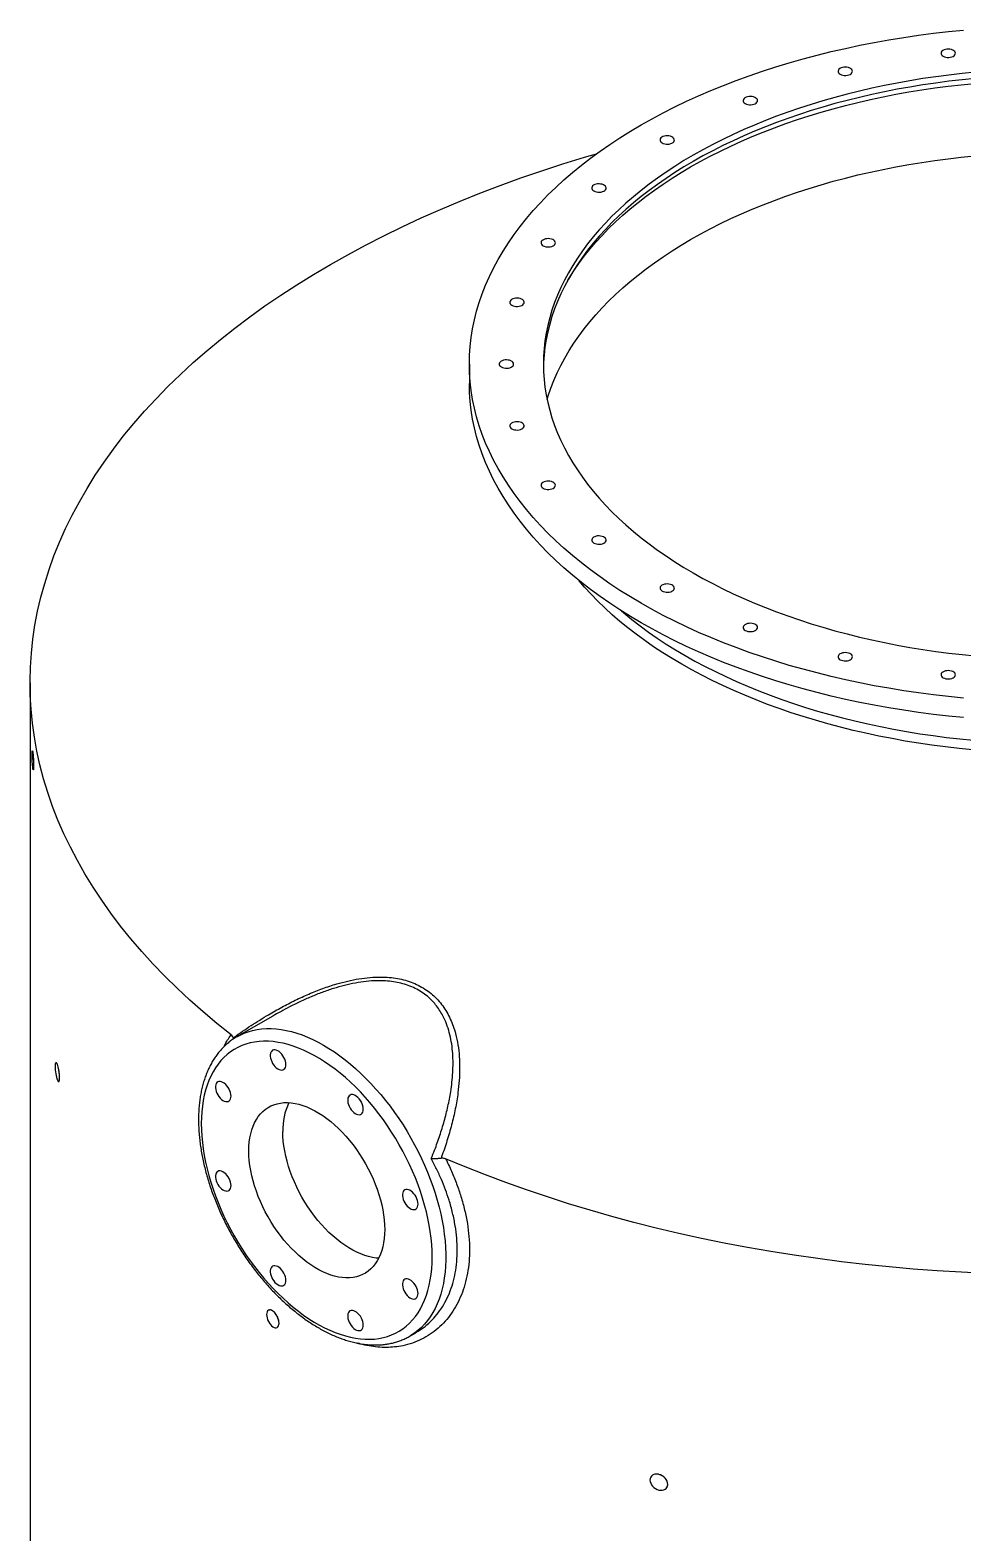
# Model space of a CAD drawing. Header units: millimetres. Extents: x 0 to 594, y 0 to 420.
# Drawn here: x 480.1 to 512.4, y 315.3 to 367.5 of the extents above; entities that cross this region are included whole.
import ezdxf

# ---------------------------------------------------------------- set-up
doc = ezdxf.new("R2010")
doc.units = ezdxf.units.MM

msp = doc.modelspace()

# ---------------------------------------------------------------- linework, layer by layer
at = {"color": 7, "linetype": 'Continuous', "lineweight": 25}
for p, q in [((495.3134, 355.8793), (495.3134, 355.1988)), ((480.0634, 344.8106), (480.0634, 273.5447)), ((480.1458, 342.4563), (480.1452, 342.4563)), ((480.1735, 341.7903), (480.1741, 341.7903)), ((488.4864, 333.2467), (487.2501, 332.533)), ((487.1093, 332.4891), (487.1117, 332.4459)), ((487.2501, 332.533), (487.2621, 332.5399)), ((480.9665, 331.6317), (480.966, 331.6317)), ((481.0558, 330.9711), (481.0563, 330.9711)), ((488.3432, 323.0369), (488.3426, 323.0366)), ((488.6354, 322.4376), (488.6359, 322.4379)), ((493.2496, 322.1404), (493.4477, 322.2548)), ((493.2538, 322.1429), (493.2496, 322.1404)), ((493.4451, 322.2595), (493.4594, 322.2676)), ((501.6179, 317.2627), (501.6175, 317.2621)), ((502.1569, 316.8703), (502.1573, 316.8709))]:
    msp.add_line(p, q, dxfattribs=at)
at = {"color": 7, "linetype": 'Continuous', "lineweight": 25, "flags": 128}
for points in [[(512.4659, 344.2856), (511.9413, 344.3376), (511.4192, 344.3976), (510.9, 344.4654), (510.3841, 344.541), (509.8717, 344.6245), (509.3634, 344.7156), (508.8593, 344.8144), (508.3599, 344.9207), (507.8655, 345.0346), (507.3764, 345.1559), (506.893, 345.2845), (506.4156, 345.4205), (505.9445, 345.5635), (505.4801, 345.7137), (505.0226, 345.8708), (504.5724, 346.0348), (504.1298, 346.2055), (503.6951, 346.3829), (503.2686, 346.5667), (502.8505, 346.757), (502.4413, 346.9535), (502.0411, 347.1561), (501.6502, 347.3647), (501.2689, 347.5791), (500.8974, 347.7992), (500.5361, 348.0249), (500.1851, 348.2559), (499.8448, 348.4922), (499.5152, 348.7335), (499.1967, 348.9797), (498.8895, 349.2307), (498.5938, 349.4862), (498.3097, 349.7461), (498.0375, 350.0102), (497.7774, 350.2783), (497.5296, 350.5502), (497.2942, 350.8258), (497.0713, 351.1049), (496.8612, 351.3873), (496.6639, 351.6727), (496.4797, 351.961), (496.3086, 352.252), (496.1507, 352.5454), (496.0062, 352.8412), (495.8752, 353.139), (495.7577, 353.4388), (495.6539, 353.7401), (495.5637, 354.043), (495.4873, 354.3471), (495.4248, 354.6523), (495.3761, 354.9583), (495.3413, 355.2649), (495.3204, 355.572), (495.3134, 355.8793), (495.3204, 356.1865), (495.3413, 356.4936), (495.3761, 356.8002), (495.4248, 357.1062), (495.4873, 357.4114), (495.5637, 357.7155), (495.6539, 358.0184), (495.7577, 358.3198), (495.8752, 358.6195), (496.0062, 358.9173), (496.1507, 359.2131), (496.3086, 359.5066), (496.4797, 359.7975), (496.6639, 360.0858), (496.8612, 360.3713), (497.0713, 360.6536), (497.2942, 360.9327), (497.5296, 361.2083), (497.7774, 361.4802), (498.0375, 361.7484), (498.3097, 362.0124), (498.5938, 362.2723), (498.8895, 362.5278), (499.1967, 362.7788), (499.5152, 363.025), (499.8448, 363.2663), (500.1851, 363.5026), (500.5361, 363.7336), (500.8974, 363.9593), (501.2689, 364.1794), (501.6502, 364.3938), (502.0411, 364.6024), (502.4413, 364.805), (502.8505, 365.0015), (503.2686, 365.1918), (503.6951, 365.3757), (504.1298, 365.553), (504.5724, 365.7237), (505.0226, 365.8877), (505.4801, 366.0448), (505.9445, 366.195), (506.4156, 366.3381), (506.893, 366.474), (507.3764, 366.6026), (507.8655, 366.7239), (508.3599, 366.8378), (508.8593, 366.9442), (509.3634, 367.0429), (509.8717, 367.1341), (510.3841, 367.2175), (510.9, 367.2931), (511.4192, 367.3609), (511.9413, 367.4209), (512.4659, 367.4729)], [(511.7535, 366.5632), (511.7956, 366.5437), (511.844, 366.5298), (511.8965, 366.5223), (511.9505, 366.5214), (512.0036, 366.5273), (512.0533, 366.5396), (512.0972, 366.5579), (512.1333, 366.5811), (512.1599, 366.6083), (512.1758, 366.6381), (512.1802, 366.6692), (512.1729, 366.7001), (512.1542, 366.7294), (512.1251, 366.7557), (512.0869, 366.7778), (512.0413, 366.7946), (511.9906, 366.8053), (511.937, 366.8095), (511.8831, 366.807), (511.8315, 366.7979), (511.7844, 366.7825), (511.7442, 366.7617), (511.7126, 366.7363), (511.6913, 366.7076), (511.6811, 366.677), (511.6825, 366.6458), (511.6956, 366.6155), (511.7196, 366.5876), (511.7535, 366.5632)], [(512.8674, 366.0095), (512.409, 365.964), (511.9528, 365.9116), (511.4992, 365.8524), (511.0484, 365.7863), (510.6007, 365.7134), (510.1565, 365.6338), (509.7161, 365.5474), (509.2797, 365.4545), (508.8477, 365.355), (508.4204, 365.249), (507.998, 365.1366), (507.5808, 365.0178), (507.1692, 364.8928), (506.7634, 364.7616), (506.3637, 364.6243), (505.9703, 364.4811), (505.5836, 364.3319), (505.2037, 364.1769), (504.8311, 364.0163), (504.4658, 363.85), (504.1082, 363.6783), (503.7585, 363.5013), (503.417, 363.319), (503.0838, 363.1317), (502.7592, 362.9394), (502.4435, 362.7422), (502.1368, 362.5403), (501.8394, 362.3339), (501.5515, 362.123), (501.2732, 361.9079), (501.0048, 361.6886), (500.7463, 361.4653), (500.4982, 361.2383), (500.2603, 361.0075), (500.0331, 360.7732), (499.8165, 360.5356), (499.6108, 360.2948), (499.4161, 360.0509), (499.2325, 359.8042), (499.0601, 359.5549), (498.8991, 359.3029), (498.7496, 359.0487), (498.6117, 358.7923), (498.4854, 358.5338), (498.371, 358.2736), (498.2683, 358.0117), (498.1776, 357.7484), (498.0988, 357.4837), (498.0321, 357.218), (497.9774, 356.9514), (497.9348, 356.684), (497.9044, 356.416), (497.8861, 356.1477), (497.8801, 355.8793), (497.8861, 355.6108), (497.9044, 355.3425), (497.9348, 355.0745), (497.9774, 354.8072), (498.0321, 354.5405), (498.0988, 354.2748), (498.1776, 354.0102), (498.2683, 353.7468), (498.371, 353.4849), (498.4854, 353.2247), (498.6117, 352.9663), (498.7496, 352.7098), (498.8991, 352.4556), (499.0601, 352.2037), (499.2325, 351.9543), (499.4161, 351.7076), (499.6108, 351.4637), (499.8165, 351.2229), (500.0331, 350.9853), (500.2603, 350.751), (500.4982, 350.5203), (500.7463, 350.2932), (501.0048, 350.0699), (501.2732, 349.8507), (501.5515, 349.6355), (501.8394, 349.4246), (502.1368, 349.2182), (502.4435, 349.0163), (502.7592, 348.8192), (503.0838, 348.6268)], [(512.8674, 365.7917), (512.409, 365.7463), (511.9528, 365.6939), (511.4992, 365.6346), (511.0484, 365.5685), (510.6007, 365.4956), (510.1565, 365.416), (509.7161, 365.3297), (509.2797, 365.2368), (508.8477, 365.1373), (508.4204, 365.0313), (507.998, 364.9189), (507.5808, 364.8001), (507.1692, 364.6751), (506.7634, 364.5439), (506.3637, 364.4066), (505.9703, 364.2633), (505.5836, 364.1142), (505.2037, 363.9592), (504.8311, 363.7985), (504.4658, 363.6323), (504.1082, 363.4606), (503.7585, 363.2836), (503.417, 363.1013), (503.0838, 362.9139), (502.7592, 362.7216), (502.4435, 362.5244), (502.1368, 362.3226), (501.8394, 362.1161), (501.5515, 361.9053), (501.2732, 361.6901), (501.0048, 361.4709), (500.7463, 361.2476), (500.4982, 361.0205), (500.2603, 360.7898), (500.0331, 360.5555), (499.8165, 360.3179), (499.6108, 360.077), (499.4161, 359.8332), (499.2325, 359.5865), (499.0601, 359.3371), (498.8991, 359.0852), (498.7496, 358.8309), (498.6117, 358.5745), (498.4854, 358.3161), (498.371, 358.0558), (498.2683, 357.794), (498.1776, 357.5306), (498.0988, 357.266), (498.0321, 357.0003), (497.9774, 356.7336), (497.9348, 356.4662), (497.9044, 356.1983), (497.8861, 355.93), (497.8811, 355.7704)], [(508.1798, 365.9374), (508.222, 365.9179), (508.2704, 365.904), (508.3229, 365.8965), (508.3769, 365.8956), (508.43, 365.9015), (508.4796, 365.9138), (508.5236, 365.932), (508.5597, 365.9553), (508.5863, 365.9824), (508.6021, 366.0123), (508.6065, 366.0434), (508.5992, 366.0743), (508.5806, 366.1036), (508.5515, 366.1299), (508.5132, 366.152), (508.4677, 366.1688), (508.4169, 366.1795), (508.3634, 366.1837), (508.3095, 366.1812), (508.2578, 366.172), (508.2108, 366.1567), (508.1705, 366.1358), (508.139, 366.1105), (508.1176, 366.0818), (508.1074, 366.0512), (508.1089, 366.02), (508.1219, 365.9897), (508.146, 365.9617), (508.1798, 365.9374)], [(498.7178, 358.7739), (498.7734, 358.8659), (498.9356, 359.1197), (499.1093, 359.371), (499.2943, 359.6195), (499.4905, 359.8652), (499.6977, 360.1078), (499.9159, 360.3473), (500.1449, 360.5833), (500.3845, 360.8158), (500.6345, 361.0446), (500.8949, 361.2695), (501.1653, 361.4904), (501.4457, 361.7072), (501.7358, 361.9196), (502.0355, 362.1276), (502.3444, 362.331), (502.6625, 362.5296), (502.9895, 362.7234), (503.3252, 362.9122), (503.6693, 363.0958), (504.0216, 363.2742), (504.3819, 363.4472), (504.7499, 363.6146), (505.1254, 363.7765), (505.5081, 363.9326), (505.8977, 364.0829), (506.294, 364.2273), (506.6967, 364.3656), (507.1056, 364.4978), (507.5203, 364.6237), (507.9406, 364.7434), (508.3661, 364.8566), (508.7967, 364.9634), (509.2319, 365.0637), (509.6716, 365.1573), (510.1153, 365.2443), (510.5629, 365.3245), (511.0139, 365.3979), (511.4681, 365.4645), (511.9251, 365.5242), (512.3847, 365.577), (512.8465, 365.6228)], [(504.8863, 364.9212), (504.9285, 364.9016), (504.9769, 364.8877), (505.0294, 364.8802), (505.0834, 364.8794), (505.1365, 364.8852), (505.1862, 364.8976), (505.2301, 364.9158), (505.2662, 364.939), (505.2928, 364.9662), (505.3086, 364.996), (505.313, 365.0271), (505.3057, 365.058), (505.2871, 365.0873), (505.258, 365.1136), (505.2197, 365.1357), (505.1742, 365.1525), (505.1234, 365.1633), (505.0699, 365.1675), (505.016, 365.1649), (504.9643, 365.1558), (504.9173, 365.1404), (504.877, 365.1196), (504.8455, 365.0942), (504.8241, 365.0656), (504.8139, 365.0349), (504.8154, 365.0037), (504.8284, 364.9734), (504.8525, 364.9455), (504.8863, 364.9212)], [(501.9996, 363.5535), (502.0417, 363.5339), (502.0901, 363.5201), (502.1426, 363.5125), (502.1966, 363.5117), (502.2497, 363.5176), (502.2994, 363.5299), (502.3433, 363.5481), (502.3794, 363.5714), (502.406, 363.5985), (502.4219, 363.6284), (502.4263, 363.6595), (502.419, 363.6904), (502.4003, 363.7197), (502.3712, 363.746), (502.333, 363.768), (502.2874, 363.7848), (502.2367, 363.7956), (502.1831, 363.7998), (502.1292, 363.7973), (502.0776, 363.7881), (502.0305, 363.7728), (501.9903, 363.7519), (501.9587, 363.7266), (501.9374, 363.6979), (501.9272, 363.6673), (501.9286, 363.6361), (501.9417, 363.6058), (501.9657, 363.5778), (501.9996, 363.5535)], [(487.0393, 332.5946), (486.5458, 332.9895), (486.0686, 333.391), (485.608, 333.799), (485.1643, 334.2131), (484.7378, 334.6331), (484.3286, 335.0589), (483.937, 335.4902), (483.5632, 335.9267), (483.2075, 336.3682), (482.87, 336.8144), (482.5509, 337.2652), (482.2504, 337.7202), (481.9686, 338.1791), (481.7058, 338.6418), (481.4621, 339.1079), (481.2375, 339.5773), (481.0323, 340.0496), (480.8466, 340.5246), (480.6804, 341.0019), (480.5338, 341.4815), (480.407, 341.9628), (480.3, 342.4458), (480.2128, 342.9301), (480.1456, 343.4155), (480.0982, 343.9017), (480.0709, 344.3883), (480.0636, 344.8753), (480.0762, 345.3621), (480.1089, 345.8487), (480.1615, 346.3347), (480.234, 346.8198), (480.3264, 347.3038), (480.4387, 347.7864), (480.5708, 348.2673), (480.7226, 348.7463), (480.894, 349.223), (481.0849, 349.6973), (481.2953, 350.1688), (481.5249, 350.6374), (481.7737, 351.1026), (482.0416, 351.5644), (482.3283, 352.0223), (482.6338, 352.4761), (482.9578, 352.9257), (483.3002, 353.3707), (483.6607, 353.8109), (484.0392, 354.2461), (484.4355, 354.6759), (484.8493, 355.1002), (485.2805, 355.5187), (485.7286, 355.9312), (486.1936, 356.3374), (486.6752, 356.7372), (487.173, 357.1303), (487.6868, 357.5164), (488.2164, 357.8954), (488.7613, 358.2671), (489.3214, 358.6312), (489.8962, 358.9875), (490.4855, 359.3359), (491.089, 359.6761), (491.7062, 360.0079), (492.3369, 360.3313), (492.9807, 360.6458), (493.6372, 360.9515), (494.3061, 361.2482), (494.987, 361.5355), (495.6795, 361.8135), (496.3832, 362.082), (497.0978, 362.3407), (497.8228, 362.5896), (498.5577, 362.8285), (499.3023, 363.0572), (499.7278, 363.1822)], [(498.0075, 354.6531), (498.0465, 354.7788), (498.1379, 355.0441), (498.2413, 355.308), (498.3567, 355.5702), (498.4839, 355.8305), (498.6228, 356.0889), (498.7734, 356.345), (498.9356, 356.5988), (499.1093, 356.8501), (499.2943, 357.0986), (499.4905, 357.3443), (499.6977, 357.5869), (499.9159, 357.8264), (500.1449, 358.0624), (500.3845, 358.2949), (500.6345, 358.5237), (500.8949, 358.7486), (501.1653, 358.9695), (501.4457, 359.1863), (501.7358, 359.3987), (502.0355, 359.6067), (502.3444, 359.8101), (502.6625, 360.0087), (502.9895, 360.2025), (503.3252, 360.3913), (503.6693, 360.5749), (504.0216, 360.7533), (504.3819, 360.9263), (504.7499, 361.0937), (505.1254, 361.2556), (505.5081, 361.4117), (505.8977, 361.562), (506.294, 361.7064), (506.6967, 361.8447), (507.1056, 361.9769), (507.5203, 362.1028), (507.9406, 362.2225), (508.3661, 362.3357), (508.7967, 362.4425), (509.2319, 362.5428), (509.6716, 362.6364), (510.1153, 362.7234), (510.5629, 362.8036), (511.0139, 362.877), (511.4681, 362.9436), (511.9251, 363.0033), (512.3847, 363.0561), (512.8465, 363.1019)], [(499.6305, 361.887), (499.6726, 361.8674), (499.721, 361.8536), (499.7735, 361.846), (499.8275, 361.8452), (499.8806, 361.8511), (499.9303, 361.8634), (499.9742, 361.8816), (500.0103, 361.9049), (500.0369, 361.932), (500.0528, 361.9619), (500.0571, 361.993), (500.0498, 362.0239), (500.0312, 362.0532), (500.0021, 362.0795), (499.9639, 362.1015), (499.9183, 362.1183), (499.8676, 362.1291), (499.814, 362.1333), (499.7601, 362.1308), (499.7084, 362.1216), (499.6614, 362.1063), (499.6211, 362.0854), (499.5896, 362.0601), (499.5682, 362.0314), (499.5581, 362.0008), (499.5595, 361.9696), (499.5726, 361.9393), (499.5966, 361.9113), (499.6305, 361.887)], [(497.87, 359.9857), (497.9122, 359.9662), (497.9606, 359.9523), (498.0131, 359.9448), (498.0671, 359.9439), (498.1202, 359.9498), (498.1699, 359.9621), (498.2138, 359.9803), (498.2499, 360.0036), (498.2765, 360.0307), (498.2923, 360.0606), (498.2967, 360.0917), (498.2894, 360.1226), (498.2708, 360.1519), (498.2417, 360.1782), (498.2034, 360.2002), (498.1579, 360.2171), (498.1072, 360.2278), (498.0536, 360.232), (497.9997, 360.2295), (497.948, 360.2203), (497.901, 360.205), (497.8607, 360.1841), (497.8292, 360.1588), (497.8078, 360.1301), (497.7976, 360.0995), (497.7991, 360.0683), (497.8122, 360.038), (497.8362, 360.01), (497.87, 359.9857)], [(496.786, 357.9227), (496.8281, 357.9031), (496.8766, 357.8893), (496.929, 357.8817), (496.9831, 357.8809), (497.0361, 357.8868), (497.0858, 357.8991), (497.1297, 357.9173), (497.1658, 357.9405), (497.1924, 357.9677), (497.2083, 357.9975), (497.2127, 358.0286), (497.2054, 358.0596), (497.1867, 358.0889), (497.1576, 358.1152), (497.1194, 358.1372), (497.0738, 358.154), (497.0231, 358.1648), (496.9695, 358.169), (496.9157, 358.1665), (496.864, 358.1573), (496.8169, 358.142), (496.7767, 358.1211), (496.7451, 358.0958), (496.7238, 358.0671), (496.7136, 358.0364), (496.7151, 358.0053), (496.7281, 357.975), (496.7521, 357.947), (496.786, 357.9227)], [(496.4199, 355.7772), (496.4621, 355.7577), (496.5105, 355.7438), (496.563, 355.7363), (496.617, 355.7354), (496.6701, 355.7413), (496.7198, 355.7536), (496.7637, 355.7718), (496.7998, 355.7951), (496.8264, 355.8222), (496.8422, 355.8521), (496.8466, 355.8832), (496.8393, 355.9141), (496.8207, 355.9434), (496.7916, 355.9697), (496.7534, 355.9917), (496.7078, 356.0086), (496.6571, 356.0193), (496.6035, 356.0235), (496.5496, 356.021), (496.4979, 356.0118), (496.4509, 355.9965), (496.4106, 355.9756), (496.3791, 355.9503), (496.3577, 355.9216), (496.3476, 355.891), (496.349, 355.8598), (496.3621, 355.8295), (496.3861, 355.8015), (496.4199, 355.7772)], [(512.4659, 343.6051), (511.9413, 343.6572), (511.4192, 343.7171), (510.9, 343.785), (510.3841, 343.8606), (509.8717, 343.944), (509.3634, 344.0351), (508.8593, 344.1339), (508.3599, 344.2403), (507.8655, 344.3541), (507.3764, 344.4754), (506.893, 344.6041), (506.4156, 344.74), (505.9445, 344.8831), (505.4801, 345.0332), (505.0226, 345.1904), (504.5724, 345.3543), (504.1298, 345.5251), (503.6951, 345.7024), (503.2686, 345.8863), (502.8505, 346.0765), (502.4413, 346.273), (502.0411, 346.4756), (501.6502, 346.6842), (501.2689, 346.8987), (500.8974, 347.1188), (500.5361, 347.3444), (500.1851, 347.5755), (499.8448, 347.8117), (499.5152, 348.0531), (499.1967, 348.2993), (498.8895, 348.5502), (498.5938, 348.8057), (498.3097, 349.0656), (498.0375, 349.3297), (497.7774, 349.5978), (497.5296, 349.8698), (497.2942, 350.1454), (497.0713, 350.4245), (496.8612, 350.7068), (496.6639, 350.9922), (496.4797, 351.2805), (496.3086, 351.5715), (496.1507, 351.865), (496.0062, 352.1607), (495.8752, 352.4586), (495.7577, 352.7583), (495.6539, 353.0597), (495.5637, 353.3626), (495.4873, 353.6667), (495.4248, 353.9718), (495.3761, 354.2778), (495.3413, 354.5845), (495.3204, 354.8915), (495.3134, 355.1988)], [(496.786, 353.6317), (496.8281, 353.6122), (496.8766, 353.5983), (496.929, 353.5908), (496.9831, 353.5899), (497.0361, 353.5958), (497.0858, 353.6082), (497.1297, 353.6264), (497.1658, 353.6496), (497.1924, 353.6768), (497.2083, 353.7066), (497.2127, 353.7377), (497.2054, 353.7686), (497.1867, 353.7979), (497.1576, 353.8242), (497.1194, 353.8463), (497.0738, 353.8631), (497.0231, 353.8738), (496.9695, 353.8781), (496.9157, 353.8755), (496.864, 353.8664), (496.8169, 353.851), (496.7767, 353.8302), (496.7451, 353.8048), (496.7238, 353.7761), (496.7136, 353.7455), (496.7151, 353.7143), (496.7281, 353.684), (496.7521, 353.6561), (496.786, 353.6317)], [(497.87, 351.5687), (497.9122, 351.5492), (497.9606, 351.5353), (498.0131, 351.5278), (498.0671, 351.5269), (498.1202, 351.5328), (498.1699, 351.5451), (498.2138, 351.5633), (498.2499, 351.5866), (498.2765, 351.6137), (498.2923, 351.6436), (498.2967, 351.6747), (498.2894, 351.7056), (498.2708, 351.7349), (498.2417, 351.7612), (498.2034, 351.7833), (498.1579, 351.8001), (498.1072, 351.8108), (498.0536, 351.815), (497.9997, 351.8125), (497.948, 351.8033), (497.901, 351.788), (497.8607, 351.7671), (497.8292, 351.7418), (497.8078, 351.7131), (497.7976, 351.6825), (497.7991, 351.6513), (497.8122, 351.621), (497.8362, 351.593), (497.87, 351.5687)], [(499.6305, 349.6674), (499.6726, 349.6479), (499.721, 349.634), (499.7735, 349.6265), (499.8275, 349.6256), (499.8806, 349.6315), (499.9303, 349.6438), (499.9742, 349.662), (500.0103, 349.6853), (500.0369, 349.7124), (500.0528, 349.7423), (500.0571, 349.7734), (500.0498, 349.8043), (500.0312, 349.8336), (500.0021, 349.8599), (499.9639, 349.882), (499.9183, 349.8988), (499.8676, 349.9095), (499.814, 349.9137), (499.7601, 349.9112), (499.7084, 349.902), (499.6614, 349.8867), (499.6211, 349.8658), (499.5896, 349.8405), (499.5682, 349.8118), (499.5581, 349.7812), (499.5595, 349.75), (499.5726, 349.7197), (499.5966, 349.6917), (499.6305, 349.6674)], [(503.0838, 348.6268), (503.417, 348.4395), (503.7585, 348.2572), (504.1082, 348.0802), (504.4658, 347.9085), (504.8311, 347.7422), (505.2037, 347.5816), (505.5836, 347.4266), (505.9703, 347.2775), (506.3637, 347.1342), (506.7634, 346.9969), (507.1692, 346.8657), (507.5808, 346.7407), (507.998, 346.6219), (508.4204, 346.5095), (508.8477, 346.4035), (509.2797, 346.304), (509.7161, 346.2111), (510.1565, 346.1248), (510.6007, 346.0451), (511.0484, 345.9723), (511.4992, 345.9062), (511.9528, 345.8469), (512.409, 345.7945), (512.8674, 345.7491)], [(501.9996, 348.0009), (502.0417, 347.9814), (502.0901, 347.9675), (502.1426, 347.96), (502.1966, 347.9591), (502.2497, 347.965), (502.2994, 347.9773), (502.3433, 347.9955), (502.3794, 348.0188), (502.406, 348.0459), (502.4219, 348.0758), (502.4263, 348.1069), (502.419, 348.1378), (502.4003, 348.1671), (502.3712, 348.1934), (502.333, 348.2155), (502.2874, 348.2323), (502.2367, 348.243), (502.1831, 348.2472), (502.1292, 348.2447), (502.0776, 348.2355), (502.0305, 348.2202), (501.9903, 348.1994), (501.9587, 348.174), (501.9374, 348.1453), (501.9272, 348.1147), (501.9286, 348.0835), (501.9417, 348.0532), (501.9657, 348.0252), (501.9996, 348.0009)], [(504.8863, 346.6333), (504.9285, 346.6137), (504.9769, 346.5998), (505.0294, 346.5923), (505.0834, 346.5915), (505.1365, 346.5973), (505.1862, 346.6097), (505.2301, 346.6279), (505.2662, 346.6511), (505.2928, 346.6783), (505.3086, 346.7081), (505.313, 346.7392), (505.3057, 346.7701), (505.2871, 346.7994), (505.258, 346.8257), (505.2197, 346.8478), (505.1742, 346.8646), (505.1234, 346.8754), (505.0699, 346.8796), (505.016, 346.8771), (504.9643, 346.8679), (504.9173, 346.8525), (504.877, 346.8317), (504.8455, 346.8063), (504.8241, 346.7777), (504.8139, 346.747), (504.8154, 346.7158), (504.8284, 346.6855), (504.8525, 346.6576), (504.8863, 346.6333)], [(508.1798, 345.617), (508.222, 345.5974), (508.2704, 345.5836), (508.3229, 345.5761), (508.3769, 345.5752), (508.43, 345.5811), (508.4796, 345.5934), (508.5236, 345.6116), (508.5597, 345.6349), (508.5863, 345.662), (508.6021, 345.6919), (508.6065, 345.723), (508.5992, 345.7539), (508.5806, 345.7832), (508.5515, 345.8095), (508.5132, 345.8315), (508.4677, 345.8483), (508.4169, 345.8591), (508.3634, 345.8633), (508.3095, 345.8608), (508.2578, 345.8516), (508.2108, 345.8363), (508.1705, 345.8154), (508.139, 345.7901), (508.1176, 345.7614), (508.1074, 345.7308), (508.1089, 345.6996), (508.1219, 345.6693), (508.146, 345.6413), (508.1798, 345.617)], [(511.7535, 344.9912), (511.7956, 344.9716), (511.844, 344.9578), (511.8965, 344.9502), (511.9505, 344.9494), (512.0036, 344.9553), (512.0533, 344.9676), (512.0972, 344.9858), (512.1333, 345.009), (512.1599, 345.0362), (512.1758, 345.066), (512.1802, 345.0971), (512.1729, 345.1281), (512.1542, 345.1574), (512.1251, 345.1837), (512.0869, 345.2057), (512.0413, 345.2225), (511.9906, 345.2333), (511.937, 345.2375), (511.8831, 345.235), (511.8315, 345.2258), (511.7844, 345.2105), (511.7442, 345.1896), (511.7126, 345.1643), (511.6913, 345.1356), (511.6811, 345.105), (511.6825, 345.0738), (511.6956, 345.0435), (511.7196, 345.0155), (511.7535, 344.9912)], [(480.1594, 341.8511), (480.1546, 341.8938), (480.15, 341.9453), (480.1458, 342.0036), (480.1421, 342.0665), (480.139, 342.1316), (480.1368, 342.1964), (480.1354, 342.2584), (480.1349, 342.3152), (480.1354, 342.3646), (480.1368, 342.4047), (480.139, 342.4341), (480.1421, 342.4515), (480.1458, 342.4562), (480.15, 342.4482), (480.1546, 342.4277), (480.1594, 342.3955)], [(480.1594, 342.3955), (480.1642, 342.3528), (480.1688, 342.3013), (480.173, 342.243), (480.1767, 342.1801), (480.1797, 342.1149), (480.182, 342.0501), (480.1834, 341.9882), (480.1839, 341.9314), (480.1834, 341.882), (480.182, 341.8418), (480.1797, 341.8125), (480.1767, 341.7951), (480.173, 341.7904), (480.1688, 341.7984), (480.1642, 341.8189), (480.1594, 341.8511)], [(494.021, 324.8875), (494.0169, 325.1005), (494.0044, 325.3179), (493.9837, 325.5391), (493.9548, 325.7638), (493.9177, 325.9915), (493.8725, 326.2217), (493.8193, 326.4539), (493.7582, 326.6876), (493.6893, 326.9224), (493.6128, 327.1578), (493.5289, 327.3933), (493.4377, 327.6284), (493.3394, 327.8626), (493.2342, 328.0954), (493.1223, 328.3264), (493.004, 328.5551), (492.8795, 328.7809), (492.7491, 329.0034), (492.6129, 329.2223), (492.4714, 329.4369), (492.3248, 329.6469), (492.1734, 329.8518), (492.0176, 330.0513), (491.8576, 330.2448), (491.6937, 330.432), (491.5264, 330.6125), (491.3559, 330.7859), (491.1827, 330.952), (491.0071, 331.1102), (490.8293, 331.2603), (490.6499, 331.402), (490.4692, 331.5351), (490.2875, 331.6591), (490.1053, 331.7739), (489.9229, 331.8792), (489.7407, 331.9748), (489.559, 332.0605), (489.3783, 332.1362), (489.1989, 332.2016), (489.0212, 332.2566), (488.8455, 332.3012), (488.6723, 332.3352), (488.5018, 332.3586), (488.3345, 332.3712), (488.1707, 332.3732), (488.0106, 332.3644), (487.8548, 332.3449), (487.7034, 332.3148), (487.5568, 332.2741), (487.4153, 332.2228), (487.2792, 332.1611), (487.1487, 332.0892), (487.0242, 332.0071), (486.9059, 331.9151), (486.794, 331.8133), (486.6888, 331.7019), (486.5905, 331.5812), (486.4993, 331.4514), (486.4154, 331.3129), (486.3389, 331.1658), (486.27, 331.0104), (486.209, 330.8472), (486.1558, 330.6764), (486.1106, 330.4984), (486.0734, 330.3136), (486.0445, 330.1223), (486.0238, 329.925), (486.0113, 329.722), (486.0072, 329.5138), (486.0113, 329.3008), (486.0238, 329.0835), (486.0445, 328.8622), (486.0734, 328.6375), (486.1106, 328.4099), (486.1558, 328.1797), (486.209, 327.9475), (486.27, 327.7137), (486.3389, 327.4789), (486.4154, 327.2435), (486.4993, 327.008), (486.5905, 326.7729), (486.6888, 326.5387), (486.794, 326.3059), (486.9059, 326.0749), (487.0242, 325.8463), (487.1487, 325.6205), (487.2792, 325.3979), (487.4153, 325.1791), (487.5568, 324.9644), (487.7034, 324.7545), (487.8548, 324.5495), (488.0106, 324.3501), (488.1707, 324.1566), (488.3345, 323.9694), (488.5018, 323.7888), (488.6723, 323.6154), (488.8455, 323.4494), (489.0212, 323.2911), (489.1989, 323.141), (489.3783, 322.9993), (489.559, 322.8663), (489.7407, 322.7423), (489.9229, 322.6275), (490.1053, 322.5221), (490.2875, 322.4265), (490.4692, 322.3408), (490.6499, 322.2652), (490.8293, 322.1998), (491.0071, 322.1447), (491.1827, 322.1001), (491.3559, 322.0661), (491.5264, 322.0428), (491.6937, 322.0301), (491.8576, 322.0282), (492.0176, 322.0369), (492.1734, 322.0564), (492.3248, 322.0865), (492.4714, 322.1273), (492.6129, 322.1785), (492.7491, 322.2402), (492.8795, 322.3121), (493.004, 322.3942), (493.1223, 322.4862), (493.2342, 322.5881), (493.3394, 322.6994), (493.4377, 322.8201), (493.5289, 322.9499), (493.6128, 323.0885), (493.6893, 323.2356), (493.7582, 323.3909), (493.8193, 323.5541), (493.8725, 323.7249), (493.9177, 323.9029), (493.9548, 324.0877), (493.9837, 324.279), (494.0044, 324.4763), (494.0169, 324.6793), (494.021, 324.8875)], [(488.9412, 331.5668), (488.9368, 331.6252), (488.9239, 331.6868), (488.9028, 331.7495), (488.8743, 331.8114), (488.8391, 331.8705), (488.7986, 331.9248), (488.7539, 331.9726), (488.7065, 332.0125), (488.658, 332.043), (488.6098, 332.0633), (488.5636, 332.0726), (488.5208, 332.0707), (488.4828, 332.0577), (488.4508, 332.0339), (488.4259, 332.0001), (488.4088, 331.9574), (488.4002, 331.9072), (488.4002, 331.8511), (488.4088, 331.7909), (488.4259, 331.7285), (488.4508, 331.6659), (488.4828, 331.6052), (488.5208, 331.5483), (488.5636, 331.497), (488.6098, 331.453), (488.658, 331.4176), (488.7065, 331.3921), (488.7539, 331.3773), (488.7986, 331.3735), (488.8391, 331.381), (488.8743, 331.3995), (488.9028, 331.4284), (488.9239, 331.4668), (488.9368, 331.5135), (488.9412, 331.5668)], [(481.0109, 331.5735), (480.996, 331.6049), (480.9816, 331.6245), (480.9684, 331.6317), (480.9568, 331.6263), (480.9473, 331.6083), (480.9403, 331.5786), (480.9359, 331.5382), (480.9345, 331.4887), (480.9359, 331.432), (480.9403, 331.3703), (480.9473, 331.3059), (480.9568, 331.2414), (480.9684, 331.1791), (480.9816, 331.1216), (480.996, 331.071), (481.0109, 331.0292)], [(481.0109, 331.0292), (481.0258, 330.9979), (481.0401, 330.9782), (481.0533, 330.971), (481.0649, 330.9765), (481.0744, 330.9944), (481.0815, 331.0242), (481.0858, 331.0646), (481.0873, 331.1141), (481.0858, 331.1708), (481.0815, 331.2325), (481.0744, 331.2968), (481.0649, 331.3614), (481.0533, 331.4236), (481.0401, 331.4812), (481.0258, 331.5318), (481.0109, 331.5735)], [(487.0405, 330.4692), (487.0362, 330.5276), (487.0232, 330.5892), (487.0022, 330.6519), (486.9736, 330.7138), (486.9385, 330.7729), (486.8979, 330.8272), (486.8532, 330.8751), (486.8059, 330.9149), (486.7573, 330.9454), (486.7092, 330.9657), (486.6629, 330.975), (486.6202, 330.9732), (486.5822, 330.9601), (486.5502, 330.9363), (486.5253, 330.9025), (486.5082, 330.8598), (486.4995, 330.8096), (486.4995, 330.7535), (486.5082, 330.6933), (486.5253, 330.6309), (486.5502, 330.5683), (486.5822, 330.5076), (486.6202, 330.4507), (486.6629, 330.3994), (486.7092, 330.3554), (486.7573, 330.3201), (486.8059, 330.2945), (486.8532, 330.2797), (486.8979, 330.2759), (486.9385, 330.2834), (486.9736, 330.3019), (487.0022, 330.3309), (487.0232, 330.3692), (487.0362, 330.4159), (487.0405, 330.4692)], [(487.6571, 328.5614), (487.6612, 328.7202), (487.6736, 328.8737), (487.6943, 329.0214), (487.723, 329.1626), (487.7598, 329.297), (487.8046, 329.4239), (487.8571, 329.5431), (487.9172, 329.6541), (487.9846, 329.7564), (488.0592, 329.8498), (488.1406, 329.9338), (488.2286, 330.0083), (488.3229, 330.0728), (488.4232, 330.1273), (488.529, 330.1716), (488.64, 330.2054), (488.7559, 330.2286), (488.8762, 330.2412), (489.0004, 330.2431), (489.1283, 330.2343), (489.2592, 330.2149), (489.3928, 330.1849), (489.5286, 330.1444), (489.6661, 330.0935), (489.8048, 330.0325), (489.9443, 329.9616), (490.084, 329.881), (490.2234, 329.7909), (490.3621, 329.6917), (490.4996, 329.5838), (490.6354, 329.4676), (490.769, 329.3433), (490.8999, 329.2116), (491.0278, 329.0727), (491.1521, 328.9273), (491.2723, 328.7759), (491.3882, 328.6189), (491.4992, 328.4569), (491.6051, 328.2905), (491.7053, 328.1202), (491.7996, 327.9468), (491.8876, 327.7707), (491.969, 327.5926), (492.0436, 327.4132), (492.111, 327.233), (492.1711, 327.0527), (492.2236, 326.8729), (492.2684, 326.6942), (492.3052, 326.5174), (492.334, 326.3429), (492.3546, 326.1715), (492.367, 326.0036), (492.3711, 325.84), (492.367, 325.6811), (492.3546, 325.5276), (492.334, 325.38), (492.3052, 325.2387), (492.2684, 325.1044), (492.2236, 324.9774), (492.1711, 324.8582), (492.111, 324.7473), (492.0436, 324.6449), (491.969, 324.5516), (491.8876, 324.4675), (491.7996, 324.3931), (491.7053, 324.3285), (491.6051, 324.274), (491.4992, 324.2298), (491.3882, 324.196), (491.2723, 324.1728), (491.1521, 324.1602), (491.0278, 324.1583), (490.8999, 324.167), (490.769, 324.1865), (490.6354, 324.2165), (490.4996, 324.257), (490.3621, 324.3078), (490.2234, 324.3688), (490.084, 324.4397), (489.9443, 324.5204), (489.8048, 324.6104), (489.6661, 324.7096), (489.5286, 324.8175), (489.3928, 324.9338), (489.2592, 325.058), (489.1283, 325.1898), (489.0004, 325.3286), (488.8762, 325.474), (488.7559, 325.6255), (488.64, 325.7825), (488.529, 325.9445), (488.4232, 326.1109), (488.3229, 326.2811), (488.2286, 326.4546), (488.1406, 326.6306), (488.0592, 326.8087), (487.9846, 326.9882), (487.9172, 327.1684), (487.8571, 327.3487), (487.8046, 327.5285), (487.7598, 327.7071), (487.723, 327.884), (487.6943, 328.0584), (487.6736, 328.2299), (487.6612, 328.3977), (487.6571, 328.5614)], [(491.6291, 330.0151), (491.6248, 330.0735), (491.6119, 330.1351), (491.5908, 330.1978), (491.5622, 330.2597), (491.5271, 330.3188), (491.4865, 330.3731), (491.4418, 330.4209), (491.3945, 330.4608), (491.3459, 330.4913), (491.2978, 330.5116), (491.2515, 330.5209), (491.2088, 330.519), (491.1708, 330.506), (491.1388, 330.4822), (491.1139, 330.4484), (491.0968, 330.4057), (491.0881, 330.3555), (491.0881, 330.2994), (491.0968, 330.2392), (491.1139, 330.1768), (491.1388, 330.1142), (491.1708, 330.0535), (491.2088, 329.9966), (491.2515, 329.9453), (491.2978, 329.9013), (491.3459, 329.8659), (491.3945, 329.8404), (491.4418, 329.8256), (491.4865, 329.8218), (491.5271, 329.8293), (491.5622, 329.8478), (491.5908, 329.8767), (491.6119, 329.9151), (491.6248, 329.9617), (491.6291, 330.0151)], [(492.1623, 324.8404), (492.0785, 324.8474), (491.9475, 324.8668), (491.8139, 324.8968), (491.6781, 324.9373), (491.5406, 324.9881), (491.4019, 325.0491), (491.2625, 325.1201), (491.1228, 325.2007), (490.9833, 325.2908), (490.8446, 325.3899), (490.7071, 325.4978), (490.5713, 325.6141), (490.4377, 325.7384), (490.3068, 325.8701), (490.1789, 326.009), (490.0547, 326.1544), (489.9344, 326.3058), (489.8185, 326.4628), (489.7075, 326.6248), (489.6017, 326.7912), (489.5014, 326.9614), (489.4071, 327.1349), (489.3191, 327.311), (489.2377, 327.489), (489.1631, 327.6685), (489.0957, 327.8487), (489.0356, 328.029), (488.9831, 328.2088), (488.9384, 328.3874), (488.9015, 328.5643), (488.8728, 328.7388), (488.8521, 328.9102), (488.8397, 329.0781), (488.8356, 329.2417)], [(513.2301, 324.3162), (512.3893, 324.3551), (511.5503, 324.4054), (510.7137, 324.4672), (509.8798, 324.5404), (509.0492, 324.625), (508.2222, 324.7209), (507.3995, 324.8282), (506.5813, 324.9466), (505.7683, 325.0762), (504.9608, 325.217), (504.1594, 325.3687), (503.3643, 325.5313), (502.5762, 325.7048), (501.7954, 325.889), (501.0224, 326.0839), (500.2577, 326.2892), (499.5015, 326.505), (498.7545, 326.7311), (498.0169, 326.9673), (497.2892, 327.2135), (496.5719, 327.4696), (495.8653, 327.7355), (495.1697, 328.011), (494.4857, 328.2959)], [(487.0405, 327.3653), (487.0362, 327.4237), (487.0232, 327.4853), (487.0022, 327.548), (486.9736, 327.6099), (486.9385, 327.6689), (486.8979, 327.7233), (486.8532, 327.7711), (486.8059, 327.811), (486.7573, 327.8415), (486.7092, 327.8618), (486.6629, 327.8711), (486.6202, 327.8692), (486.5822, 327.8562), (486.5502, 327.8324), (486.5253, 327.7986), (486.5082, 327.7559), (486.4995, 327.7057), (486.4995, 327.6496), (486.5082, 327.5894), (486.5253, 327.527), (486.5502, 327.4644), (486.5822, 327.4037), (486.6202, 327.3468), (486.6629, 327.2955), (486.7092, 327.2514), (486.7573, 327.2161), (486.8059, 327.1906), (486.8532, 327.1757), (486.8979, 327.172), (486.9385, 327.1795), (486.9736, 327.198), (487.0022, 327.2269), (487.0232, 327.2653), (487.0362, 327.3119), (487.0405, 327.3653)], [(493.5298, 326.7231), (493.5254, 326.7815), (493.5125, 326.843), (493.4914, 326.9058), (493.4629, 326.9677), (493.4277, 327.0267), (493.3872, 327.081), (493.3425, 327.1289), (493.2951, 327.1687), (493.2466, 327.1993), (493.1984, 327.2195), (493.1522, 327.2289), (493.1094, 327.227), (493.0714, 327.2139), (493.0394, 327.1901), (493.0145, 327.1563), (492.9974, 327.1137), (492.9888, 327.0635), (492.9888, 327.0073), (492.9974, 326.9471), (493.0145, 326.8847), (493.0394, 326.8222), (493.0714, 326.7614), (493.1094, 326.7045), (493.1522, 326.6532), (493.1984, 326.6092), (493.2466, 326.5739), (493.2951, 326.5484), (493.3425, 326.5335), (493.3872, 326.5298), (493.4277, 326.5373), (493.4629, 326.5558), (493.4914, 326.5847), (493.5125, 326.6231), (493.5254, 326.6697), (493.5298, 326.7231)], [(488.9412, 324.0733), (488.9368, 324.1317), (488.9239, 324.1932), (488.9028, 324.256), (488.8743, 324.3179), (488.8391, 324.3769), (488.7986, 324.4312), (488.7539, 324.4791), (488.7065, 324.5189), (488.658, 324.5495), (488.6098, 324.5697), (488.5636, 324.5791), (488.5208, 324.5772), (488.4828, 324.5641), (488.4508, 324.5403), (488.4259, 324.5065), (488.4088, 324.4639), (488.4002, 324.4137), (488.4002, 324.3575), (488.4088, 324.2973), (488.4259, 324.2349), (488.4508, 324.1724), (488.4828, 324.1116), (488.5208, 324.0547), (488.5636, 324.0034), (488.6098, 323.9594), (488.658, 323.9241), (488.7065, 323.8986), (488.7539, 323.8837), (488.7986, 323.88), (488.8391, 323.8875), (488.8743, 323.906), (488.9028, 323.9349), (488.9239, 323.9733), (488.9368, 324.0199), (488.9412, 324.0733)], [(493.5298, 323.6191), (493.5254, 323.6775), (493.5125, 323.7391), (493.4914, 323.8018), (493.4629, 323.8637), (493.4277, 323.9228), (493.3872, 323.9771), (493.3425, 324.0249), (493.2951, 324.0648), (493.2466, 324.0953), (493.1984, 324.1156), (493.1522, 324.1249), (493.1094, 324.1231), (493.0714, 324.11), (493.0394, 324.0862), (493.0145, 324.0524), (492.9974, 324.0097), (492.9888, 323.9595), (492.9888, 323.9034), (492.9974, 323.8432), (493.0145, 323.7808), (493.0394, 323.7182), (493.0714, 323.6575), (493.1094, 323.6006), (493.1522, 323.5493), (493.1984, 323.5053), (493.2466, 323.4699), (493.2951, 323.4444), (493.3425, 323.4296), (493.3872, 323.4258), (493.4277, 323.4333), (493.4629, 323.4518), (493.4914, 323.4807), (493.5125, 323.5191), (493.5254, 323.5658), (493.5298, 323.6191)], [(488.489, 323.0093), (488.447, 323.0327), (488.4066, 323.0448), (488.3693, 323.045), (488.3367, 323.0334), (488.3099, 323.0104), (488.29, 322.977), (488.2778, 322.9343), (488.2736, 322.884), (488.2778, 322.8281), (488.29, 322.7686), (488.3099, 322.708), (488.3367, 322.6485), (488.3693, 322.5924), (488.4066, 322.5419), (488.447, 322.4988), (488.489, 322.4649)], [(488.489, 322.4649), (488.531, 322.4415), (488.5714, 322.4295), (488.6087, 322.4292), (488.6413, 322.4408), (488.6681, 322.4638), (488.688, 322.4973), (488.7002, 322.54), (488.7044, 322.5902), (488.7002, 322.6462), (488.688, 322.7056), (488.6681, 322.7662), (488.6413, 322.8257), (488.6087, 322.8818), (488.5714, 322.9324), (488.531, 322.9754), (488.489, 323.0093)], [(491.6291, 322.5216), (491.6248, 322.58), (491.6119, 322.6415), (491.5908, 322.7042), (491.5622, 322.7661), (491.5271, 322.8252), (491.4865, 322.8795), (491.4418, 322.9274), (491.3945, 322.9672), (491.3459, 322.9977), (491.2978, 323.018), (491.2515, 323.0273), (491.2088, 323.0255), (491.1708, 323.0124), (491.1388, 322.9886), (491.1139, 322.9548), (491.0968, 322.9121), (491.0881, 322.8619), (491.0881, 322.8058), (491.0968, 322.7456), (491.1139, 322.6832), (491.1388, 322.6206), (491.1708, 322.5599), (491.2088, 322.503), (491.2515, 322.4517), (491.2978, 322.4077), (491.3459, 322.3724), (491.3945, 322.3469), (491.4418, 322.332), (491.4865, 322.3282), (491.5271, 322.3358), (491.5622, 322.3543), (491.5908, 322.3832), (491.6119, 322.4215), (491.6248, 322.4682), (491.6291, 322.5216)], [(501.8872, 317.3384), (501.8272, 317.3477), (501.7695, 317.3461), (501.7164, 317.3339), (501.6698, 317.3113), (501.6316, 317.2793), (501.6031, 317.2391), (501.5857, 317.1923), (501.5797, 317.1406), (501.5857, 317.0861), (501.6031, 317.0308), (501.6316, 316.9769), (501.6698, 316.9264), (501.7164, 316.8812), (501.7695, 316.8432), (501.8272, 316.8138), (501.8872, 316.794)], [(501.8872, 316.794), (501.9471, 316.7847), (502.0048, 316.7863), (502.0579, 316.7986), (502.1045, 316.8211), (502.1427, 316.8531), (502.1712, 316.8933), (502.1886, 316.9401), (502.1946, 316.9918), (502.1886, 317.0463), (502.1712, 317.1016), (502.1427, 317.1555), (502.1045, 317.206), (502.0579, 317.2512), (502.0048, 317.2892), (501.9471, 317.3186), (501.8872, 317.3384)]]:
    msp.add_lwpolyline(points, dxfattribs=at)
at = {"color": 8, "linetype": 'Continuous', "lineweight": 25, "flags": 128}
for points in [[(512.7788, 342.4895), (512.3057, 342.5364), (511.835, 342.5905), (511.3669, 342.6516), (510.9017, 342.7198), (510.4398, 342.795), (509.9814, 342.8772), (509.5269, 342.9662), (509.0766, 343.0621), (508.6309, 343.1648), (508.1899, 343.2742), (507.754, 343.3902), (507.3236, 343.5127), (506.8988, 343.6417), (506.4801, 343.7771), (506.0676, 343.9188), (505.6617, 344.0666), (505.2626, 344.2206), (504.8707, 344.3805), (504.4861, 344.5463), (504.1092, 344.7178), (503.7402, 344.895), (503.3793, 345.0776), (503.0269, 345.2657), (502.6831, 345.4591), (502.3482, 345.6575), (502.0224, 345.861), (501.706, 346.0693), (501.3991, 346.2823), (501.1019, 346.4999), (500.8147, 346.7219), (500.5377, 346.9482), (500.2711, 347.1785), (500.015, 347.4129), (499.7696, 347.651), (499.5351, 347.8927), (499.3116, 348.1379), (499.1222, 348.3589)], [(500.5922, 347.3086), (500.6751, 347.2384), (500.9496, 347.0142), (501.2341, 346.7942), (501.5286, 346.5786), (501.8327, 346.3675), (502.1463, 346.1611), (502.4691, 345.9595), (502.801, 345.7628), (503.1416, 345.5712), (503.4909, 345.3849), (503.8484, 345.2038), (504.2141, 345.0283), (504.5876, 344.8583), (504.9686, 344.694), (505.357, 344.5356), (505.7525, 344.383), (506.1547, 344.2365), (506.5634, 344.0962), (506.9783, 343.962), (507.3992, 343.8342), (507.8258, 343.7127), (508.2577, 343.5978), (508.6946, 343.4894), (509.1364, 343.3877), (509.5826, 343.2927), (510.0329, 343.2044), (510.4871, 343.123), (510.9448, 343.0485), (511.4058, 342.9809), (511.8697, 342.9203), (512.3361, 342.8667), (512.8048, 342.8202)], [(487.2621, 332.5399), (487.351, 332.5875), (487.4909, 332.6513), (487.6361, 332.7048), (487.7865, 332.7477), (487.9417, 332.78), (488.1015, 332.8017), (488.2654, 332.8126), (488.4332, 332.8129), (488.6046, 332.8024), (488.7792, 332.7812), (488.9566, 332.7494), (489.1366, 332.707), (489.3188, 332.654), (489.5028, 332.5907), (489.6883, 332.517), (489.8748, 332.4333), (490.0621, 332.3395), (490.2498, 332.236), (490.4375, 332.1229), (490.6248, 332.0004), (490.8113, 331.8687), (490.9968, 331.7282), (491.1808, 331.5791), (491.363, 331.4217), (491.543, 331.2563), (491.7205, 331.0832), (491.8951, 330.9028), (492.0664, 330.7154), (492.2342, 330.5214), (492.3982, 330.3212), (492.5579, 330.1151), (492.7131, 329.9036), (492.8635, 329.6871), (493.0088, 329.4659), (493.1486, 329.2406), (493.2828, 329.0116), (493.4111, 328.7793), (493.5331, 328.5441), (493.6488, 328.3066), (493.7578, 328.0672), (493.8599, 327.8264), (493.9549, 327.5846), (494.0427, 327.3423), (494.1231, 327.1), (494.1959, 326.8582), (494.261, 326.6173), (494.3182, 326.3778), (494.3674, 326.1402), (494.4086, 325.905), (494.4417, 325.6725), (494.4665, 325.4433), (494.4831, 325.2178), (494.4914, 324.9965), (494.4914, 324.7797), (494.4831, 324.568), (494.4665, 324.3616), (494.4417, 324.1611), (494.4086, 323.9668), (494.3674, 323.7791), (494.3182, 323.5984), (494.261, 323.425), (494.1959, 323.2592), (494.1231, 323.1014), (494.0427, 322.9519), (493.9549, 322.811), (493.8599, 322.679), (493.7578, 322.5561), (493.6488, 322.4425), (493.5331, 322.3385), (493.4111, 322.2443), (493.2828, 322.1601), (493.2538, 322.1429)]]:
    msp.add_lwpolyline(points, dxfattribs=at)
at = {"color": 7, "linetype": 'Continuous', "lineweight": 25}
msp.add_arc((491.028, 329.3052), 2.1933, 154.73696, 181.65946, dxfattribs=at)
for points, knots in [([(480.1459, 342.4537), (480.1462, 342.4545), (480.1484, 342.4604), (480.1531, 342.4394), (480.1576, 342.408), (480.1594, 342.3955)], [0, 0, 0, 0, 0.0934707, 0.640286, 1, 1, 1, 1]), ([(480.1594, 342.3955), (480.1603, 342.3877), (480.164, 342.3573), (480.1706, 342.2868), (480.1779, 342.1795), (480.1832, 342.0654), (480.1858, 341.9582), (480.1852, 341.8686), (480.1814, 341.8113), (480.1773, 341.786), (480.1744, 341.7918), (480.174, 341.7925)], [0, 0, 0, 0, 0.046141, 0.1797394, 0.3133406, 0.446952, 0.5805582, 0.7141534, 0.8477526, 0.9813558, 1, 1, 1, 1]), ([(487.1093, 332.4891), (487.1208, 332.4972), (487.3271, 332.6442), (487.7339, 332.9218), (488.2882, 333.2671), (488.8002, 333.5576), (489.2661, 333.7982), (489.7398, 334.0163), (490.2197, 334.2077), (490.6709, 334.3573), (491.091, 334.4683), (491.4781, 334.5448), (491.8633, 334.5924), (492.2158, 334.6066), (492.5338, 334.5915), (492.8177, 334.5541), (493.0916, 334.4924), (493.3528, 334.4056), (493.5983, 334.2919), (493.8264, 334.1531), (494.0353, 333.9914), (494.2232, 333.8079), (494.3881, 333.6037), (494.5313, 333.3817), (494.653, 333.145), (494.7537, 332.8965), (494.8461, 332.5987), (494.9198, 332.248), (494.9656, 331.843), (494.9783, 331.4288), (494.9613, 331.0093), (494.9133, 330.5421), (494.8278, 330.0281), (494.6989, 329.4685), (494.538, 328.9104), (494.4082, 328.5281), (494.3364, 328.3318), (494.3319, 328.3196)], [0, 0, 0, 0, 0.00280368, 0.05045201, 0.09809458, 0.13316555, 0.16834403, 0.20351829, 0.23861818, 0.27362332, 0.30136076, 0.32918365, 0.35697294, 0.38466441, 0.40631754, 0.4280492, 0.44976576, 0.47139829, 0.49306868, 0.51483623, 0.53660784, 0.55828387, 0.58007038, 0.60195245, 0.62389187, 0.64582052, 0.66764618, 0.69959079, 0.73164967, 0.76379841, 0.79595179, 0.82797592, 0.87023072, 0.91255482, 0.95490524, 0.99719632, 1, 1, 1, 1]), ([(488.84, 333.4429), (488.8124, 333.4285), (488.6931, 333.3662), (488.5766, 333.298), (488.487, 333.2456)], [0, 0, 0, 0, 0.2317141, 1, 1, 1, 1]), ([(487.2637, 332.5402), (487.2581, 332.5372), (487.2075, 332.5104), (487.1167, 332.451), (486.9922, 332.3615), (486.874, 332.2625), (486.7616, 332.1551), (486.6555, 332.0392), (486.5557, 331.915), (486.4623, 331.7826), (486.3757, 331.6423), (486.2959, 331.4942), (486.2232, 331.3386), (486.1578, 331.1756), (486.0997, 331.0057), (486.0491, 330.8292), (486.0062, 330.6464), (485.971, 330.4577), (485.9435, 330.2635), (485.9239, 330.0641), (485.9122, 329.86), (485.9082, 329.6516), (485.9121, 329.4393), (485.9237, 329.2234), (485.943, 329.0044), (485.97, 328.7826), (486.0045, 328.5584), (486.0465, 328.3323), (486.0958, 328.1045), (486.1524, 327.8755), (486.2161, 327.6457), (486.2869, 327.4155), (486.3645, 327.1852), (486.4488, 326.9552), (486.5397, 326.7259), (486.6371, 326.4977), (486.7406, 326.271), (486.8502, 326.0462), (486.9656, 325.8236), (487.0867, 325.6036), (487.2133, 325.3866), (487.3451, 325.1729), (487.4819, 324.963), (487.6235, 324.7572), (487.7696, 324.5558), (487.9201, 324.3593), (488.0746, 324.1678), (488.2329, 323.9818), (488.3947, 323.8015), (488.5598, 323.6274), (488.728, 323.4596), (488.8989, 323.2986), (489.0723, 323.1445), (489.2479, 322.9977), (489.4255, 322.8584), (489.6046, 322.727), (489.7852, 322.6036), (489.9668, 322.4885), (490.1493, 322.3819), (490.3322, 322.2841), (490.5153, 322.1953), (490.6983, 322.1157), (490.8807, 322.0455), (491.0624, 321.9849), (491.2429, 321.934), (491.4219, 321.893), (491.5989, 321.862), (491.7736, 321.8411), (491.9456, 321.8303), (492.1146, 321.8296), (492.28, 321.839), (492.4416, 321.8584), (492.5991, 321.8877), (492.752, 321.9268), (492.9004, 321.9753), (493.0435, 322.0338), (493.1614, 322.0899), (493.2296, 322.1301), (493.2537, 322.1443)], [0, 0, 0, 0, 0.0015819, 0.014421, 0.0272575, 0.0401063, 0.0529841, 0.0659056, 0.0788834, 0.0919261, 0.1050391, 0.118224, 0.1314788, 0.1447995, 0.1581787, 0.1716089, 0.1850806, 0.1985853, 0.2121154, 0.2256626, 0.2392212, 0.2527856, 0.2663512, 0.2799146, 0.2934737, 0.3070267, 0.3205729, 0.3341119, 0.3476431, 0.3611668, 0.3746831, 0.3881927, 0.4016958, 0.4151936, 0.4286862, 0.4421749, 0.4556598, 0.4691419, 0.4826223, 0.4961013, 0.5095802, 0.5230592, 0.5365392, 0.5500212, 0.5635057, 0.5769936, 0.5904855, 0.6039827, 0.6174854, 0.6309946, 0.6445111, 0.6580354, 0.671568, 0.6851094, 0.6986599, 0.7122196, 0.7257881, 0.7393648, 0.7529488, 0.7665382, 0.7801308, 0.7937218, 0.8073068, 0.8208798, 0.8344339, 0.847961, 0.8614523, 0.874898, 0.8882892, 0.9016171, 0.9148749, 0.9280586, 0.941167, 0.9542028, 0.9671727, 0.9800869, 0.9929594, 1, 1, 1, 1]), ([(487.0393, 332.5946), (487.0599, 332.5755), (487.0918, 332.5459), (487.1047, 332.5039), (487.1093, 332.4891)], [0, 0, 0, 0, 0.6481322, 1, 1, 1, 1]), ([(481.0109, 331.5735), (481.0079, 331.5803), (480.9965, 331.6068), (480.9805, 331.6322), (480.9705, 331.6284), (480.9671, 331.6271)], [0, 0, 0, 0, 0.1853289, 0.72191, 1, 1, 1, 1]), ([(481.056, 330.9738), (481.0573, 330.9731), (481.0663, 330.9685), (481.0782, 330.9962), (481.0873, 331.0488), (481.0897, 331.1235), (481.0858, 331.2132), (481.0726, 331.3258), (481.0526, 331.4351), (481.0308, 331.5203), (481.0165, 331.5584), (481.0109, 331.5735)], [0, 0, 0, 0, 0.02264489, 0.15682021, 0.29100723, 0.37501957, 0.50919452, 0.6433712, 0.77754791, 0.91172937, 1, 1, 1, 1]), ([(493.9892, 328.2986), (493.9894, 328.2986), (494.0213, 328.2987), (494.0924, 328.3007), (494.2119, 328.3076), (494.2919, 328.3156), (494.3319, 328.3196)], [0, 0, 0, 0, 0.00197894, 0.32743235, 0.66307058, 1, 1, 1, 1]), ([(494.3319, 328.3196), (494.3492, 328.3205), (494.3845, 328.3225), (494.4367, 328.3141), (494.469, 328.3021), (494.4857, 328.2959)], [0, 0, 0, 0, 0.31818942, 0.64757129, 1, 1, 1, 1]), ([(488.489, 323.0093), (488.4807, 323.0146), (488.4483, 323.0351), (488.3951, 323.0531), (488.3602, 323.0407), (488.344, 323.0349)], [0, 0, 0, 0, 0.1557827, 0.6068296, 1, 1, 1, 1]), ([(488.6345, 322.4404), (488.6486, 322.4487), (488.68, 322.4672), (488.7012, 322.5253), (488.7082, 322.6003), (488.6972, 322.6883), (488.6611, 322.7939), (488.6057, 322.8928), (488.5449, 322.9665), (488.5049, 322.9971), (488.489, 323.0093)], [0, 0, 0, 0, 0.1151583, 0.2559755, 0.344139, 0.4849437, 0.6257502, 0.7665572, 0.9073701, 1, 1, 1, 1]), ([(501.8872, 317.3384), (501.8753, 317.3409), (501.829, 317.3507), (501.7505, 317.3483), (501.6678, 317.319), (501.6349, 317.2791), (501.6199, 317.261)], [0, 0, 0, 0, 0.1087818, 0.4237396, 0.7387021, 1, 1, 1, 1]), ([(502.1554, 316.8721), (502.1683, 316.8929), (502.1908, 316.9287), (502.1984, 317.0034), (502.1835, 317.0871), (502.1321, 317.1809), (502.0534, 317.2611), (501.967, 317.3144), (501.9098, 317.3316), (501.8872, 317.3384)], [0, 0, 0, 0, 0.1399789, 0.2418874, 0.4046441, 0.5674032, 0.7301623, 0.892928, 1, 1, 1, 1])]:
    msp.add_open_spline(points, degree=3, knots=knots, dxfattribs=at)
at = {"color": 8, "linetype": 'Continuous', "lineweight": 25}
for points, knots in [([(493.9892, 328.2986), (494.0287, 328.398), (494.134, 328.6632), (494.2876, 329.097), (494.4426, 329.6019), (494.571, 330.1103), (494.6575, 330.5621), (494.7102, 330.9541), (494.7382, 331.286), (494.7478, 331.6186), (494.7364, 331.9503), (494.701, 332.2792), (494.6394, 332.5976), (494.5499, 332.9024), (494.4429, 333.1612), (494.3262, 333.3778), (494.2085, 333.556), (494.0684, 333.73), (493.9028, 333.8954), (493.7072, 334.0501), (493.4888, 334.1833), (493.252, 334.2921), (493.0025, 334.3744), (492.7409, 334.4325), (492.4663, 334.4668), (492.1574, 334.479), (491.8176, 334.4632), (491.4455, 334.4152), (491.0685, 334.3386), (490.684, 334.2351), (490.2973, 334.1074), (489.9096, 333.958), (489.5233, 333.7889), (489.1662, 333.6176), (488.9396, 333.4962), (488.84, 333.4429)], [0, 0, 0, 0, 0.0273507, 0.0729466, 0.1185392, 0.1645815, 0.2106176, 0.2407658, 0.2709282, 0.3010684, 0.3320833, 0.3631257, 0.3941219, 0.4244769, 0.4548236, 0.4758291, 0.4968594, 0.5178574, 0.5418215, 0.5657834, 0.590673, 0.6155631, 0.6396098, 0.6636593, 0.6885061, 0.713357, 0.7444807, 0.7756132, 0.8076301, 0.8396535, 0.8728451, 0.906072, 0.9392775, 0.9733131, 1, 1, 1, 1]), ([(486.8007, 332.19), (486.805, 332.2004), (486.8392, 332.2838), (486.9182, 332.4199), (486.9989, 332.5364), (487.0393, 332.5946)], [0, 0, 0, 0, 0.0666914, 0.53335, 1, 1, 1, 1]), ([(494.4857, 328.2959), (494.5559, 328.1508), (494.6963, 327.8604), (494.8736, 327.4208), (495.0283, 326.9704), (495.1534, 326.511), (495.2462, 326.0458), (495.303, 325.5892), (495.3229, 325.1469), (495.3048, 324.7216), (495.2509, 324.3153), (495.162, 323.9293), (495.0388, 323.5672), (494.8816, 323.2319), (494.6929, 322.9248), (494.4747, 322.6482), (494.2283, 322.4038), (493.9545, 322.1949), (493.6561, 322.0226), (493.3371, 321.8891), (493.0226, 321.8025), (492.7182, 321.7556), (492.4282, 321.74), (492.1314, 321.7512), (491.8299, 321.7926), (491.5971, 321.8385), (491.4651, 321.8823), (491.4349, 321.8924)], [0, 0, 0, 0, 0.0406629, 0.0813888, 0.122052, 0.1656903, 0.2094864, 0.2532814, 0.296918, 0.3399479, 0.3831295, 0.4263118, 0.4693429, 0.5122613, 0.5553278, 0.5983951, 0.6413151, 0.6846917, 0.7282212, 0.7717493, 0.815124, 0.8499529, 0.8849052, 0.9198974, 0.9548462, 0.9896721, 1, 1, 1, 1]), ([(493.4594, 322.2676), (493.4967, 322.2879), (493.6319, 322.3616), (493.8382, 322.5246), (494.0761, 322.7528), (494.2857, 323.0131), (494.4688, 323.3049), (494.6211, 323.6245), (494.74, 323.9658), (494.8264, 324.329), (494.879, 324.7155), (494.8964, 325.1207), (494.878, 325.5378), (494.8246, 325.9678), (494.7351, 326.4101), (494.6185, 326.8302), (494.4847, 327.2199), (494.3406, 327.5796), (494.1771, 327.9402), (494.0518, 328.1791), (493.9892, 328.2986)], [0, 0, 0, 0, 0.0233813, 0.0847186, 0.1435526, 0.2023866, 0.2628792, 0.3233713, 0.3822095, 0.4410469, 0.5015977, 0.5621496, 0.6217941, 0.6814391, 0.7428773, 0.8043148, 0.8527774, 0.9012399, 0.95062, 1, 1, 1, 1])]:
    msp.add_open_spline(points, degree=3, knots=knots, dxfattribs=at)

doc.saveas('drawing.dxf')
